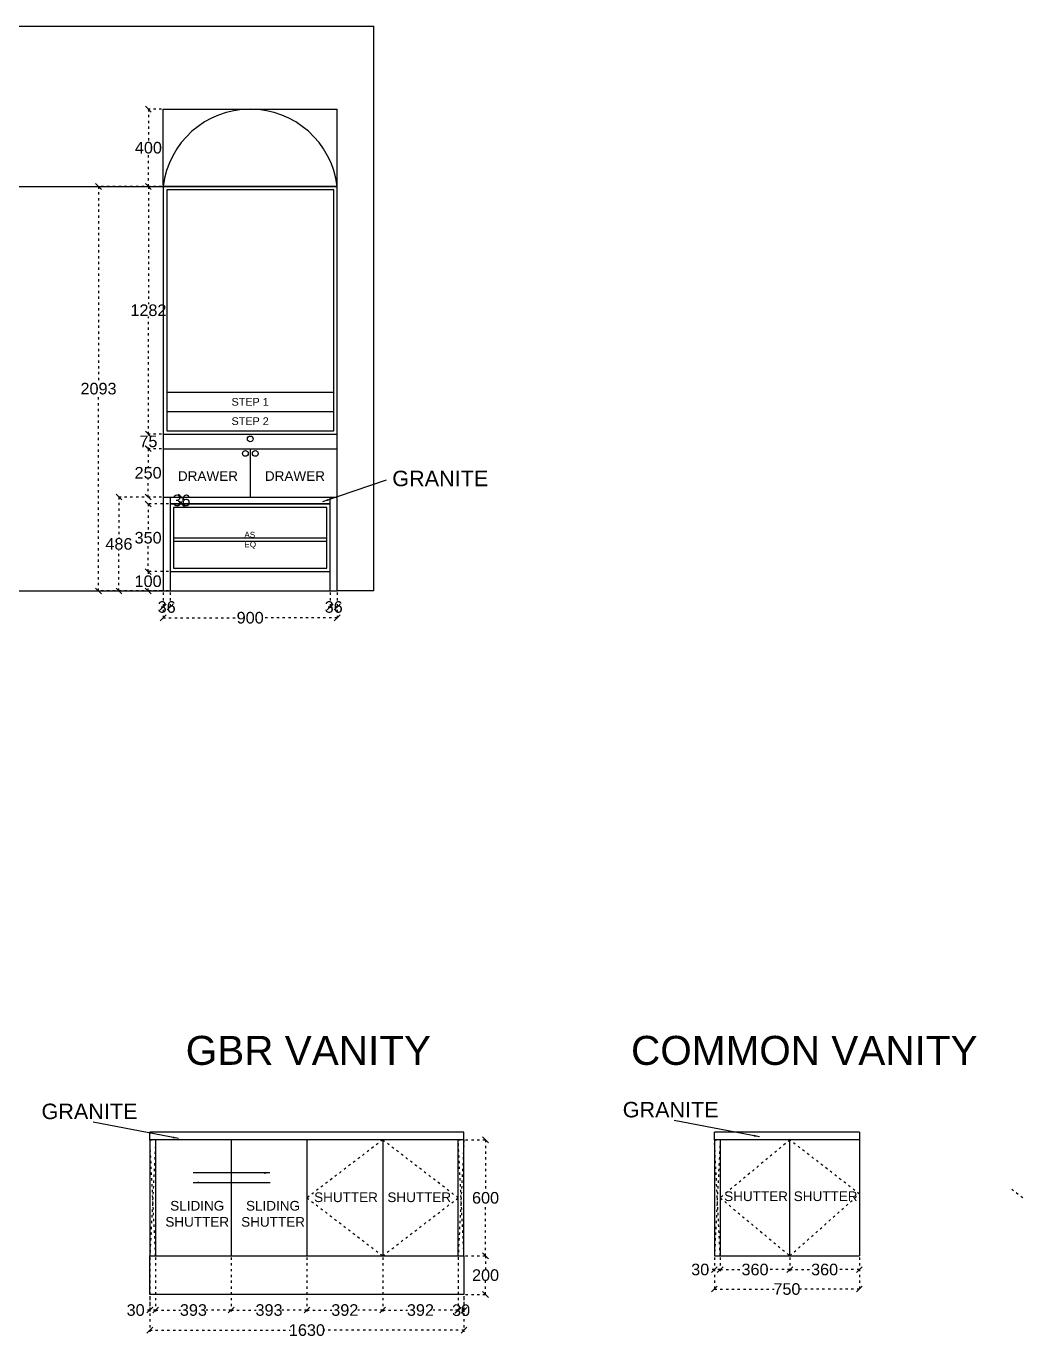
# Model space of a CAD drawing. Header units: millimetres. Extents: x 220712 to 1505573, y -354410 to 241923.
# Drawn here: x 243936 to 249091, y 82328 to 89114 of the extents above; entities that cross this region are included whole.
import ezdxf

# ---------------------------------------------------------------- set-up
doc = ezdxf.new("R2010")
doc.units = ezdxf.units.MM
doc.header["$MEASUREMENT"] = 0
doc.linetypes.add('ACAD_ISO03W100', pattern=[30, 12, -18])
doc.layers.add('Walls', color=253, linetype='Continuous')
doc.layers.add('Words', color=7, linetype='Continuous')
doc.styles.get("Standard").update_dxf_attribs({"font": 'arial.ttf'})
doc.dimstyles.get("Standard").update_dxf_attribs({"dimtxt": 60, "dimasz": 30, "dimexe": 7.75, "dimexo": 8.13, "dimgap": 0.63, "dimtad": 0, "dimtih": 1, "dimtoh": 1, "dimdec": 0, "dimzin": 0, "dimtxsty": 'Standard', "dimblk": 'OBLIQUE', "dimcen": 2.25, "dimclrd": 1, "dimclre": 1, "dimclrt": 1, "dimadec": 0, "dimazin": 0, "dimtfac": 1, "dimtdec": 0, "dimtofl": 0, "dimtmove": 0, "dimatfit": 3, "dimfxl": 1, "dimtolj": 1, "dimtzin": 0, "dimlwd": 30, "dimarcsym": 0})

# ---------------------------------------------------------------- blocks, each defined once
blk = doc.blocks.new('_Oblique')
at = {"color": 0, "linetype": 'ByBlock', "lineweight": -2}
blk.add_line((-0.5, -0.5), (0.5, 0.5), dxfattribs=at)
blk = doc.blocks.new('*D1784')
at = {"layer": 'Defpoints', "color": 0, "linetype": 'ACAD_ISO03W100', "transparency": 16777216}
for p in [(244415.5, 86677.9), (244644.5, 86677.9), (244644.5, 86191.9)]:
    blk.add_point(p, dxfattribs=at)
at = {"layer": 'Walls', "color": 1, "linetype": 'ACAD_ISO03W100', "lineweight": -2, "transparency": 16777216}
for p, q in [((244636.4, 86677.9), (244407.8, 86677.9)), ((244636.4, 86191.9), (244407.8, 86191.9))]:
    blk.add_line(p, q, dxfattribs=at)
at = {"layer": 'Walls', "color": 1, "linetype": 'ACAD_ISO03W100', "lineweight": 30, "transparency": 16777216}
for p, q in [((244415.5, 86677.9), (244415.5, 86466.1)), ((244415.5, 86191.9), (244415.5, 86403.6))]:
    blk.add_line(p, q, dxfattribs=at)
at = {"layer": 'Walls', "color": 1, "linetype": 'ACAD_ISO03W100', "lineweight": 30, "transparency": 16777216, "xscale": 30, "yscale": 30, "zscale": 30}
for p, rotation in [((244415.5, 86677.9), 90), ((244415.5, 86191.9), 270)]:
    blk.add_blockref('_Oblique', p, dxfattribs=dict(at, rotation=rotation))
at = {"layer": 'Walls', "color": 1, "linetype": 'ACAD_ISO03W100', "transparency": 16777216, "insert": (244415.5, 86434.9), "char_height": 60, "attachment_point": 5}
blk.add_mtext('\\A1;486', dxfattribs=at)
blk = doc.blocks.new('*D1788')
at = {"layer": 'Defpoints', "color": 0, "linetype": 'ACAD_ISO03W100', "transparency": 16777216}
for p in [(244566.5, 86291.9), (244680.5, 86291.9), (244680.5, 86191.9)]:
    blk.add_point(p, dxfattribs=at)
at = {"layer": 'Walls', "color": 1, "linetype": 'ACAD_ISO03W100', "lineweight": -2, "transparency": 16777216}
for p, q in [((244672.4, 86291.9), (244558.8, 86291.9)), ((244672.4, 86191.9), (244558.8, 86191.9))]:
    blk.add_line(p, q, dxfattribs=at)
at = {"layer": 'Walls', "color": 1, "linetype": 'ACAD_ISO03W100', "lineweight": 30, "transparency": 16777216}
for p, q in [((244566.5, 86291.9), (244566.5, 86273.1)), ((244566.5, 86191.9), (244566.5, 86210.6))]:
    blk.add_line(p, q, dxfattribs=at)
at = {"layer": 'Walls', "color": 1, "linetype": 'ACAD_ISO03W100', "lineweight": 30, "transparency": 16777216, "xscale": 30, "yscale": 30, "zscale": 30}
for p, rotation in [((244566.5, 86291.9), 90), ((244566.5, 86191.9), 270)]:
    blk.add_blockref('_Oblique', p, dxfattribs=dict(at, rotation=rotation))
at = {"layer": 'Walls', "color": 1, "linetype": 'ACAD_ISO03W100', "transparency": 16777216, "insert": (244566.5, 86241.9), "char_height": 60, "attachment_point": 5}
blk.add_mtext('\\A1;100', dxfattribs=at)
blk = doc.blocks.new('*D1789')
at = {"layer": 'Defpoints', "color": 0, "linetype": 'ACAD_ISO03W100', "transparency": 16777216}
for p in [(244566.5, 86641.9), (244680.5, 86641.9), (244680.5, 86291.9)]:
    blk.add_point(p, dxfattribs=at)
at = {"layer": 'Walls', "color": 1, "linetype": 'ACAD_ISO03W100', "lineweight": -2, "transparency": 16777216}
for p, q in [((244672.4, 86641.9), (244558.8, 86641.9)), ((244672.4, 86291.9), (244558.8, 86291.9))]:
    blk.add_line(p, q, dxfattribs=at)
at = {"layer": 'Walls', "color": 1, "linetype": 'ACAD_ISO03W100', "lineweight": 30, "transparency": 16777216}
for p, q in [((244566.5, 86641.9), (244566.5, 86498.2)), ((244566.5, 86291.9), (244566.5, 86435.6))]:
    blk.add_line(p, q, dxfattribs=at)
at = {"layer": 'Walls', "color": 1, "linetype": 'ACAD_ISO03W100', "lineweight": 30, "transparency": 16777216, "xscale": 30, "yscale": 30, "zscale": 30}
for p, rotation in [((244566.5, 86641.9), 90), ((244566.5, 86291.9), 270)]:
    blk.add_blockref('_Oblique', p, dxfattribs=dict(at, rotation=rotation))
at = {"layer": 'Walls', "color": 1, "linetype": 'ACAD_ISO03W100', "transparency": 16777216, "insert": (244566.5, 86466.9), "char_height": 60, "attachment_point": 5}
blk.add_mtext('\\A1;350', dxfattribs=at)
blk = doc.blocks.new('*D1790')
at = {"layer": 'Defpoints', "color": 0, "linetype": 'ACAD_ISO03W100', "transparency": 16777216}
for p in [(244680.5, 86677.9), (244739.5, 86677.9), (244680.5, 86641.9)]:
    blk.add_point(p, dxfattribs=at)
at = {"layer": 'Walls', "color": 1, "linetype": 'ACAD_ISO03W100', "lineweight": -2, "transparency": 16777216}
for p, q in [((244688.6, 86677.9), (244747.3, 86677.9)), ((244688.6, 86641.9), (244747.3, 86641.9))]:
    blk.add_line(p, q, dxfattribs=at)
at = {"layer": 'Walls', "color": 1, "linetype": 'ACAD_ISO03W100', "lineweight": 30, "transparency": 16777216}
blk.add_line((244739.5, 86641.9), (244739.5, 86677.9), dxfattribs=at)
at = {"layer": 'Walls', "color": 1, "linetype": 'ACAD_ISO03W100', "lineweight": 30, "transparency": 16777216, "xscale": 30, "yscale": 30, "zscale": 30}
for p, rotation in [((244739.5, 86677.9), 90), ((244739.5, 86641.9), 270)]:
    blk.add_blockref('_Oblique', p, dxfattribs=dict(at, rotation=rotation))
at = {"layer": 'Walls', "color": 1, "linetype": 'ACAD_ISO03W100', "transparency": 16777216, "insert": (244739.5, 86659.9), "char_height": 60, "attachment_point": 5}
blk.add_mtext('\\A1;36', dxfattribs=at)
blk = doc.blocks.new('*D1791')
at = {"layer": 'Defpoints', "color": 0, "linetype": 'ACAD_ISO03W100', "transparency": 16777216}
for p in [(245508.5, 86191.9), (245544.5, 86191.9), (245544.5, 86108.5)]:
    blk.add_point(p, dxfattribs=at)
at = {"layer": 'Walls', "color": 1, "linetype": 'ACAD_ISO03W100', "lineweight": -2, "transparency": 16777216}
for p, q in [((245508.5, 86183.7), (245508.5, 86100.8)), ((245544.5, 86183.7), (245544.5, 86100.8))]:
    blk.add_line(p, q, dxfattribs=at)
at = {"layer": 'Walls', "color": 1, "linetype": 'ACAD_ISO03W100', "lineweight": 30, "transparency": 16777216}
blk.add_line((245508.5, 86108.5), (245544.5, 86108.5), dxfattribs=at)
at = {"layer": 'Walls', "color": 1, "linetype": 'ACAD_ISO03W100', "lineweight": 30, "transparency": 16777216, "xscale": 30, "yscale": 30, "zscale": 30, "rotation": 180}
blk.add_blockref('_Oblique', (245508.5, 86108.5), dxfattribs=at)
at = {"layer": 'Walls', "color": 1, "linetype": 'ACAD_ISO03W100', "lineweight": 30, "transparency": 16777216, "xscale": 30, "yscale": 30, "zscale": 30}
blk.add_blockref('_Oblique', (245544.5, 86108.5), dxfattribs=at)
at = {"layer": 'Walls', "color": 1, "linetype": 'ACAD_ISO03W100', "transparency": 16777216, "insert": (245526.5, 86108.5), "char_height": 60, "attachment_point": 5}
blk.add_mtext('\\A1;36', dxfattribs=at)
blk = doc.blocks.new('*D1781')
at = {"layer": 'Defpoints', "color": 0, "linetype": 'ACAD_ISO03W100', "transparency": 16777216}
for p in [(244644.5, 86191.9), (244680.5, 86191.9), (244644.5, 86108.5)]:
    blk.add_point(p, dxfattribs=at)
at = {"layer": 'Walls', "color": 1, "linetype": 'ACAD_ISO03W100', "lineweight": -2, "transparency": 16777216}
for p, q in [((244644.5, 86183.7), (244644.5, 86100.8)), ((244680.5, 86183.7), (244680.5, 86100.8))]:
    blk.add_line(p, q, dxfattribs=at)
at = {"layer": 'Walls', "color": 1, "linetype": 'ACAD_ISO03W100', "lineweight": 30, "transparency": 16777216}
blk.add_line((244680.5, 86108.5), (244644.5, 86108.5), dxfattribs=at)
at = {"layer": 'Walls', "color": 1, "linetype": 'ACAD_ISO03W100', "lineweight": 30, "transparency": 16777216, "xscale": 30, "yscale": 30, "zscale": 30, "rotation": 180}
blk.add_blockref('_Oblique', (244644.5, 86108.5), dxfattribs=at)
at = {"layer": 'Walls', "color": 1, "linetype": 'ACAD_ISO03W100', "lineweight": 30, "transparency": 16777216, "xscale": 30, "yscale": 30, "zscale": 30}
blk.add_blockref('_Oblique', (244680.5, 86108.5), dxfattribs=at)
at = {"layer": 'Walls', "color": 1, "linetype": 'ACAD_ISO03W100', "transparency": 16777216, "insert": (244662.5, 86108.5), "char_height": 60, "attachment_point": 5}
blk.add_mtext('\\A1;36', dxfattribs=at)
blk = doc.blocks.new('*D1785')
at = {"layer": 'Defpoints', "color": 0, "linetype": 'ACAD_ISO03W100', "transparency": 16777216}
for p in [(244566.5, 86927.9), (244644.5, 86927.9), (244644.5, 86677.9)]:
    blk.add_point(p, dxfattribs=at)
at = {"layer": 'Walls', "color": 1, "linetype": 'ACAD_ISO03W100', "lineweight": -2, "transparency": 16777216}
for p, q in [((244636.4, 86927.9), (244558.8, 86927.9)), ((244636.4, 86677.9), (244558.8, 86677.9))]:
    blk.add_line(p, q, dxfattribs=at)
at = {"layer": 'Walls', "color": 1, "linetype": 'ACAD_ISO03W100', "lineweight": 30, "transparency": 16777216}
for p, q in [((244566.5, 86927.9), (244566.5, 86834.1)), ((244566.5, 86677.9), (244566.5, 86771.6))]:
    blk.add_line(p, q, dxfattribs=at)
at = {"layer": 'Walls', "color": 1, "linetype": 'ACAD_ISO03W100', "lineweight": 30, "transparency": 16777216, "xscale": 30, "yscale": 30, "zscale": 30}
for p, rotation in [((244566.5, 86927.9), 90), ((244566.5, 86677.9), 270)]:
    blk.add_blockref('_Oblique', p, dxfattribs=dict(at, rotation=rotation))
at = {"layer": 'Walls', "color": 1, "linetype": 'ACAD_ISO03W100', "transparency": 16777216, "insert": (244566.5, 86802.9), "char_height": 60, "attachment_point": 5}
blk.add_mtext('\\A1;250', dxfattribs=at)
blk = doc.blocks.new('*D1786')
at = {"layer": 'Defpoints', "color": 0, "linetype": 'ACAD_ISO03W100', "transparency": 16777216}
for p in [(244568, 87002.9), (244644.5, 87002.9), (244644.5, 86927.9)]:
    blk.add_point(p, dxfattribs=at)
at = {"layer": 'Walls', "color": 1, "linetype": 'ACAD_ISO03W100', "lineweight": -2, "transparency": 16777216}
for p, q in [((244636.4, 87002.9), (244560.3, 87002.9)), ((244636.4, 86927.9), (244560.3, 86927.9))]:
    blk.add_line(p, q, dxfattribs=at)
at = {"layer": 'Walls', "color": 1, "linetype": 'ACAD_ISO03W100', "lineweight": 30, "transparency": 16777216}
for p, q in [((244568, 87002.9), (244568, 86996.5)), ((244568, 86927.9), (244568, 86934.2))]:
    blk.add_line(p, q, dxfattribs=at)
at = {"layer": 'Walls', "color": 1, "linetype": 'ACAD_ISO03W100', "lineweight": 30, "transparency": 16777216, "xscale": 30, "yscale": 30, "zscale": 30}
for p, rotation in [((244568, 87002.9), 90), ((244568, 86927.9), 270)]:
    blk.add_blockref('_Oblique', p, dxfattribs=dict(at, rotation=rotation))
at = {"layer": 'Walls', "color": 1, "linetype": 'ACAD_ISO03W100', "transparency": 16777216, "insert": (244568, 86965.4), "char_height": 60, "attachment_point": 5}
blk.add_mtext('\\A1;75', dxfattribs=at)
blk = doc.blocks.new('*D1787')
at = {"layer": 'Defpoints', "color": 0, "linetype": 'ACAD_ISO03W100', "transparency": 16777216}
for p in [(244568, 88284.9), (244644.5, 88284.9), (244644.5, 87002.9)]:
    blk.add_point(p, dxfattribs=at)
at = {"layer": 'Walls', "color": 1, "linetype": 'ACAD_ISO03W100', "lineweight": -2, "transparency": 16777216}
for p, q in [((244636.4, 88284.9), (244560.3, 88284.9)), ((244636.4, 87002.9), (244560.3, 87002.9))]:
    blk.add_line(p, q, dxfattribs=at)
at = {"layer": 'Walls', "color": 1, "linetype": 'ACAD_ISO03W100', "lineweight": 30, "transparency": 16777216}
for p, q in [((244568, 88284.9), (244568, 87675.1)), ((244568, 87002.9), (244568, 87612.6))]:
    blk.add_line(p, q, dxfattribs=at)
at = {"layer": 'Walls', "color": 1, "linetype": 'ACAD_ISO03W100', "lineweight": 30, "transparency": 16777216, "xscale": 30, "yscale": 30, "zscale": 30}
for p, rotation in [((244568, 88284.9), 90), ((244568, 87002.9), 270)]:
    blk.add_blockref('_Oblique', p, dxfattribs=dict(at, rotation=rotation))
at = {"layer": 'Walls', "color": 1, "linetype": 'ACAD_ISO03W100', "transparency": 16777216, "insert": (244568, 87643.9), "char_height": 60, "attachment_point": 5}
blk.add_mtext('\\A1;1282', dxfattribs=at)
blk = doc.blocks.new('*D1780')
at = {"layer": 'Defpoints', "color": 0, "linetype": 'ACAD_ISO03W100', "transparency": 16777216}
for p in [(244568, 88684.9), (244644.5, 88684.9), (244644.5, 88284.9)]:
    blk.add_point(p, dxfattribs=at)
at = {"layer": 'Walls', "color": 1, "linetype": 'ACAD_ISO03W100', "lineweight": -2, "transparency": 16777216}
for p, q in [((244636.4, 88684.9), (244560.3, 88684.9)), ((244636.4, 88284.9), (244560.3, 88284.9))]:
    blk.add_line(p, q, dxfattribs=at)
at = {"layer": 'Walls', "color": 1, "linetype": 'ACAD_ISO03W100', "lineweight": 30, "transparency": 16777216}
for p, q in [((244568, 88684.9), (244568, 88516.1)), ((244568, 88284.9), (244568, 88453.6))]:
    blk.add_line(p, q, dxfattribs=at)
at = {"layer": 'Walls', "color": 1, "linetype": 'ACAD_ISO03W100', "lineweight": 30, "transparency": 16777216, "xscale": 30, "yscale": 30, "zscale": 30}
for p, rotation in [((244568, 88684.9), 90), ((244568, 88284.9), 270)]:
    blk.add_blockref('_Oblique', p, dxfattribs=dict(at, rotation=rotation))
at = {"layer": 'Walls', "color": 1, "linetype": 'ACAD_ISO03W100', "transparency": 16777216, "insert": (244568, 88484.9), "char_height": 60, "attachment_point": 5}
blk.add_mtext('\\A1;400', dxfattribs=at)
blk = doc.blocks.new('*D1782')
at = {"layer": 'Defpoints', "color": 0, "linetype": 'ACAD_ISO03W100', "transparency": 16777216}
for p in [(244644.5, 88284.9), (244310, 86191.9), (244644.5, 86191.9)]:
    blk.add_point(p, dxfattribs=at)
at = {"layer": 'Walls', "color": 1, "linetype": 'ACAD_ISO03W100', "lineweight": -2, "transparency": 16777216}
for p, q in [((244636.4, 88284.9), (244302.3, 88284.9)), ((244636.4, 86191.9), (244302.3, 86191.9))]:
    blk.add_line(p, q, dxfattribs=at)
at = {"layer": 'Walls', "color": 1, "linetype": 'ACAD_ISO03W100', "lineweight": 30, "transparency": 16777216}
for p, q in [((244310, 88284.9), (244310, 87269.7)), ((244310, 86191.9), (244310, 87207.1))]:
    blk.add_line(p, q, dxfattribs=at)
at = {"layer": 'Walls', "color": 1, "linetype": 'ACAD_ISO03W100', "lineweight": 30, "transparency": 16777216, "xscale": 30, "yscale": 30, "zscale": 30}
for p, rotation in [((244310, 88284.9), 90), ((244310, 86191.9), 270)]:
    blk.add_blockref('_Oblique', p, dxfattribs=dict(at, rotation=rotation))
at = {"layer": 'Walls', "color": 1, "linetype": 'ACAD_ISO03W100', "transparency": 16777216, "insert": (244310, 87238.4), "char_height": 60, "attachment_point": 5}
blk.add_mtext('\\A1;2093', dxfattribs=at)
blk = doc.blocks.new('*D1783')
at = {"layer": 'Defpoints', "color": 0, "linetype": 'ACAD_ISO03W100', "transparency": 16777216}
for p in [(244644.5, 86191.9), (245544.5, 86191.9), (245544.5, 86053)]:
    blk.add_point(p, dxfattribs=at)
at = {"layer": 'Walls', "color": 1, "linetype": 'ACAD_ISO03W100', "lineweight": -2, "transparency": 16777216}
for p, q in [((244644.5, 86183.7), (244644.5, 86045.2)), ((245544.5, 86183.7), (245544.5, 86045.2))]:
    blk.add_line(p, q, dxfattribs=at)
at = {"layer": 'Walls', "color": 1, "linetype": 'ACAD_ISO03W100', "lineweight": 30, "transparency": 16777216}
for p, q in [((244644.5, 86053), (245027.7, 86053)), ((245544.5, 86053), (245161.3, 86053))]:
    blk.add_line(p, q, dxfattribs=at)
at = {"layer": 'Walls', "color": 1, "linetype": 'ACAD_ISO03W100', "lineweight": 30, "transparency": 16777216, "xscale": 30, "yscale": 30, "zscale": 30, "rotation": 180}
blk.add_blockref('_Oblique', (244644.5, 86053), dxfattribs=at)
at = {"layer": 'Walls', "color": 1, "linetype": 'ACAD_ISO03W100', "lineweight": 30, "transparency": 16777216, "xscale": 30, "yscale": 30, "zscale": 30}
blk.add_blockref('_Oblique', (245544.5, 86053), dxfattribs=at)
at = {"layer": 'Walls', "color": 1, "linetype": 'ACAD_ISO03W100', "transparency": 16777216, "insert": (245094.5, 86053), "char_height": 60, "attachment_point": 5}
blk.add_mtext('\\A1;900', dxfattribs=at)
blk = doc.blocks.new('*D1802')
at = {"layer": 'Defpoints', "color": 0, "linetype": 'ACAD_ISO03W100', "transparency": 16777216}
for p in [(246200.5, 82751.5), (246312, 82751.5), (246200.5, 82551.5)]:
    blk.add_point(p, dxfattribs=at)
at = {"layer": 'Walls', "color": 1, "linetype": 'ACAD_ISO03W100', "lineweight": -2, "transparency": 16777216}
for p, q in [((246208.6, 82751.5), (246319.7, 82751.5)), ((246208.6, 82551.5), (246319.7, 82551.5))]:
    blk.add_line(p, q, dxfattribs=at)
at = {"layer": 'Walls', "color": 1, "linetype": 'ACAD_ISO03W100', "lineweight": 30, "transparency": 16777216}
for p, q in [((246312, 82751.5), (246312, 82682.8)), ((246312, 82551.5), (246312, 82620.2))]:
    blk.add_line(p, q, dxfattribs=at)
at = {"layer": 'Walls', "color": 1, "linetype": 'ACAD_ISO03W100', "lineweight": 30, "transparency": 16777216, "xscale": 30, "yscale": 30, "zscale": 30}
for p, rotation in [((246312, 82751.5), 90), ((246312, 82551.5), 270)]:
    blk.add_blockref('_Oblique', p, dxfattribs=dict(at, rotation=rotation))
at = {"layer": 'Walls', "color": 1, "linetype": 'ACAD_ISO03W100', "transparency": 16777216, "insert": (246312, 82651.5), "char_height": 60, "attachment_point": 5}
blk.add_mtext('\\A1;200', dxfattribs=at)
blk = doc.blocks.new('*D1803')
at = {"layer": 'Defpoints', "color": 0, "linetype": 'ACAD_ISO03W100', "transparency": 16777216}
for p in [(246200.5, 83351.5), (246312, 83351.5), (246200.5, 82751.5)]:
    blk.add_point(p, dxfattribs=at)
at = {"layer": 'Walls', "color": 1, "linetype": 'ACAD_ISO03W100', "lineweight": -2, "transparency": 16777216}
for p, q in [((246208.6, 83351.5), (246319.7, 83351.5)), ((246208.6, 82751.5), (246319.7, 82751.5))]:
    blk.add_line(p, q, dxfattribs=at)
at = {"layer": 'Walls', "color": 1, "linetype": 'ACAD_ISO03W100', "lineweight": 30, "transparency": 16777216}
for p, q in [((246312, 83351.5), (246312, 83082.8)), ((246312, 82751.5), (246312, 83020.2))]:
    blk.add_line(p, q, dxfattribs=at)
at = {"layer": 'Walls', "color": 1, "linetype": 'ACAD_ISO03W100', "lineweight": 30, "transparency": 16777216, "xscale": 30, "yscale": 30, "zscale": 30}
for p, rotation in [((246312, 83351.5), 90), ((246312, 82751.5), 270)]:
    blk.add_blockref('_Oblique', p, dxfattribs=dict(at, rotation=rotation))
at = {"layer": 'Walls', "color": 1, "linetype": 'ACAD_ISO03W100', "transparency": 16777216, "insert": (246312, 83051.5), "char_height": 60, "attachment_point": 5}
blk.add_mtext('\\A1;600', dxfattribs=at)
blk = doc.blocks.new('*D1804')
at = {"layer": 'Defpoints', "color": 0, "linetype": 'ACAD_ISO03W100', "transparency": 16777216}
for p in [(246170.6, 82753), (246200.5, 82751.5), (246170.6, 82470)]:
    blk.add_point(p, dxfattribs=at)
at = {"layer": 'Walls', "color": 1, "linetype": 'ACAD_ISO03W100', "lineweight": -2, "transparency": 16777216}
for p, q in [((246170.6, 82744.9), (246170.6, 82462.2)), ((246200.5, 82743.4), (246200.5, 82462.2))]:
    blk.add_line(p, q, dxfattribs=at)
at = {"layer": 'Walls', "color": 1, "linetype": 'ACAD_ISO03W100', "lineweight": 30, "transparency": 16777216}
blk.add_line((246200.5, 82470), (246170.6, 82470), dxfattribs=at)
at = {"layer": 'Walls', "color": 1, "linetype": 'ACAD_ISO03W100', "lineweight": 30, "transparency": 16777216, "xscale": 30, "yscale": 30, "zscale": 30, "rotation": 180}
blk.add_blockref('_Oblique', (246170.6, 82470), dxfattribs=at)
at = {"layer": 'Walls', "color": 1, "linetype": 'ACAD_ISO03W100', "lineweight": 30, "transparency": 16777216, "xscale": 30, "yscale": 30, "zscale": 30}
blk.add_blockref('_Oblique', (246200.5, 82470), dxfattribs=at)
at = {"layer": 'Walls', "color": 1, "linetype": 'ACAD_ISO03W100', "transparency": 16777216, "insert": (246185.5, 82470), "char_height": 60, "attachment_point": 5}
blk.add_mtext('\\A1;30', dxfattribs=at)
blk = doc.blocks.new('*D1805')
at = {"layer": 'Defpoints', "color": 0, "linetype": 'ACAD_ISO03W100', "transparency": 16777216}
for p in [(245780, 82751.5), (246170.5, 82751.5), (245780, 82470.8)]:
    blk.add_point(p, dxfattribs=at)
at = {"layer": 'Walls', "color": 1, "linetype": 'ACAD_ISO03W100', "lineweight": -2, "transparency": 16777216}
for p, q in [((245780, 82743.4), (245780, 82463)), ((246170.5, 82743.4), (246170.5, 82463))]:
    blk.add_line(p, q, dxfattribs=at)
at = {"layer": 'Walls', "color": 1, "linetype": 'ACAD_ISO03W100', "lineweight": 30, "transparency": 16777216}
for p, q in [((245780, 82470.8), (245908.7, 82470.8)), ((246170.5, 82470.8), (246041.8, 82470.8))]:
    blk.add_line(p, q, dxfattribs=at)
at = {"layer": 'Walls', "color": 1, "linetype": 'ACAD_ISO03W100', "lineweight": 30, "transparency": 16777216, "xscale": 30, "yscale": 30, "zscale": 30, "rotation": 180}
blk.add_blockref('_Oblique', (245780, 82470.8), dxfattribs=at)
at = {"layer": 'Walls', "color": 1, "linetype": 'ACAD_ISO03W100', "lineweight": 30, "transparency": 16777216, "xscale": 30, "yscale": 30, "zscale": 30}
blk.add_blockref('_Oblique', (246170.5, 82470.8), dxfattribs=at)
at = {"layer": 'Walls', "color": 1, "linetype": 'ACAD_ISO03W100', "transparency": 16777216, "insert": (245975.2, 82470.8), "char_height": 60, "attachment_point": 5}
blk.add_mtext('\\A1;392', dxfattribs=at)
blk = doc.blocks.new('*D1806')
at = {"layer": 'Defpoints', "color": 0, "linetype": 'ACAD_ISO03W100', "transparency": 16777216}
for p in [(245388, 82751.5), (245780, 82751.5), (245780, 82470.8)]:
    blk.add_point(p, dxfattribs=at)
at = {"layer": 'Walls', "color": 1, "linetype": 'ACAD_ISO03W100', "lineweight": -2, "transparency": 16777216}
for p, q in [((245388, 82743.4), (245388, 82463)), ((245780, 82743.4), (245780, 82463))]:
    blk.add_line(p, q, dxfattribs=at)
at = {"layer": 'Walls', "color": 1, "linetype": 'ACAD_ISO03W100', "lineweight": 30, "transparency": 16777216}
for p, q in [((245388, 82470.8), (245517.4, 82470.8)), ((245780, 82470.8), (245650.6, 82470.8))]:
    blk.add_line(p, q, dxfattribs=at)
at = {"layer": 'Walls', "color": 1, "linetype": 'ACAD_ISO03W100', "lineweight": 30, "transparency": 16777216, "xscale": 30, "yscale": 30, "zscale": 30, "rotation": 180}
blk.add_blockref('_Oblique', (245388, 82470.8), dxfattribs=at)
at = {"layer": 'Walls', "color": 1, "linetype": 'ACAD_ISO03W100', "lineweight": 30, "transparency": 16777216, "xscale": 30, "yscale": 30, "zscale": 30}
blk.add_blockref('_Oblique', (245780, 82470.8), dxfattribs=at)
at = {"layer": 'Walls', "color": 1, "linetype": 'ACAD_ISO03W100', "transparency": 16777216, "insert": (245584, 82470.8), "char_height": 60, "attachment_point": 5}
blk.add_mtext('\\A1;392', dxfattribs=at)
blk = doc.blocks.new('*D1807')
at = {"layer": 'Defpoints', "color": 0, "linetype": 'ACAD_ISO03W100', "transparency": 16777216}
for p in [(244996, 82751.5), (245388, 82751.5), (244996, 82470.8)]:
    blk.add_point(p, dxfattribs=at)
at = {"layer": 'Walls', "color": 1, "linetype": 'ACAD_ISO03W100', "lineweight": -2, "transparency": 16777216}
for p, q in [((244996, 82743.4), (244996, 82463)), ((245388, 82743.4), (245388, 82463))]:
    blk.add_line(p, q, dxfattribs=at)
at = {"layer": 'Walls', "color": 1, "linetype": 'ACAD_ISO03W100', "lineweight": 30, "transparency": 16777216}
for p, q in [((244996, 82470.8), (245125.1, 82470.8)), ((245388, 82470.8), (245258.9, 82470.8))]:
    blk.add_line(p, q, dxfattribs=at)
at = {"layer": 'Walls', "color": 1, "linetype": 'ACAD_ISO03W100', "lineweight": 30, "transparency": 16777216, "xscale": 30, "yscale": 30, "zscale": 30, "rotation": 180}
blk.add_blockref('_Oblique', (244996, 82470.8), dxfattribs=at)
at = {"layer": 'Walls', "color": 1, "linetype": 'ACAD_ISO03W100', "lineweight": 30, "transparency": 16777216, "xscale": 30, "yscale": 30, "zscale": 30}
blk.add_blockref('_Oblique', (245388, 82470.8), dxfattribs=at)
at = {"layer": 'Walls', "color": 1, "linetype": 'ACAD_ISO03W100', "transparency": 16777216, "insert": (245192, 82470.8), "char_height": 60, "attachment_point": 5}
blk.add_mtext('\\A1;393', dxfattribs=at)
blk = doc.blocks.new('*D1808')
at = {"layer": 'Defpoints', "color": 0, "linetype": 'ACAD_ISO03W100', "transparency": 16777216}
for p in [(244605.5, 82751.5), (244996, 82751.5), (244605.5, 82470.8)]:
    blk.add_point(p, dxfattribs=at)
at = {"layer": 'Walls', "color": 1, "linetype": 'ACAD_ISO03W100', "lineweight": -2, "transparency": 16777216}
for p, q in [((244605.5, 82743.4), (244605.5, 82463)), ((244996, 82743.4), (244996, 82463))]:
    blk.add_line(p, q, dxfattribs=at)
at = {"layer": 'Walls', "color": 1, "linetype": 'ACAD_ISO03W100', "lineweight": 30, "transparency": 16777216}
for p, q in [((244605.5, 82470.8), (244733.9, 82470.8)), ((244996, 82470.8), (244867.6, 82470.8))]:
    blk.add_line(p, q, dxfattribs=at)
at = {"layer": 'Walls', "color": 1, "linetype": 'ACAD_ISO03W100', "lineweight": 30, "transparency": 16777216, "xscale": 30, "yscale": 30, "zscale": 30, "rotation": 180}
blk.add_blockref('_Oblique', (244605.5, 82470.8), dxfattribs=at)
at = {"layer": 'Walls', "color": 1, "linetype": 'ACAD_ISO03W100', "lineweight": 30, "transparency": 16777216, "xscale": 30, "yscale": 30, "zscale": 30}
blk.add_blockref('_Oblique', (244996, 82470.8), dxfattribs=at)
at = {"layer": 'Walls', "color": 1, "linetype": 'ACAD_ISO03W100', "transparency": 16777216, "insert": (244800.8, 82470.8), "char_height": 60, "attachment_point": 5}
blk.add_mtext('\\A1;393', dxfattribs=at)
blk = doc.blocks.new('*D1809')
at = {"layer": 'Defpoints', "color": 0, "linetype": 'ACAD_ISO03W100', "transparency": 16777216}
for p in [(244575.5, 82751.5), (244605.5, 82751.5), (244575.5, 82470.8)]:
    blk.add_point(p, dxfattribs=at)
at = {"layer": 'Walls', "color": 1, "linetype": 'ACAD_ISO03W100', "lineweight": -2, "transparency": 16777216}
for p, q in [((244575.5, 82743.4), (244575.5, 82463)), ((244605.5, 82743.4), (244605.5, 82463))]:
    blk.add_line(p, q, dxfattribs=at)
at = {"layer": 'Walls', "color": 1, "linetype": 'ACAD_ISO03W100', "lineweight": 30, "transparency": 16777216}
for p, q in [((244575.5, 82470.8), (244545.5, 82470.8)), ((244605.5, 82470.8), (244575.5, 82470.8))]:
    blk.add_line(p, q, dxfattribs=at)
at = {"layer": 'Walls', "color": 1, "linetype": 'ACAD_ISO03W100', "lineweight": 30, "transparency": 16777216, "xscale": 30, "yscale": 30, "zscale": 30, "rotation": 180}
blk.add_blockref('_Oblique', (244575.5, 82470.8), dxfattribs=at)
at = {"layer": 'Walls', "color": 1, "linetype": 'ACAD_ISO03W100', "lineweight": 30, "transparency": 16777216, "xscale": 30, "yscale": 30, "zscale": 30}
blk.add_blockref('_Oblique', (244605.5, 82470.8), dxfattribs=at)
at = {"layer": 'Walls', "color": 1, "linetype": 'ACAD_ISO03W100', "transparency": 16777216, "insert": (244502, 82470.8), "char_height": 60, "attachment_point": 5}
blk.add_mtext('\\A1;30', dxfattribs=at)
blk = doc.blocks.new('*D1801')
at = {"layer": 'Defpoints', "color": 0, "linetype": 'ACAD_ISO03W100', "transparency": 16777216}
for p in [(244575.5, 82551.5), (246200.5, 82551.5), (244575.5, 82367)]:
    blk.add_point(p, dxfattribs=at)
at = {"layer": 'Walls', "color": 1, "linetype": 'ACAD_ISO03W100', "lineweight": -2, "transparency": 16777216}
for p, q in [((244575.5, 82543.4), (244575.5, 82359.2)), ((246200.5, 82543.4), (246200.5, 82359.2))]:
    blk.add_line(p, q, dxfattribs=at)
at = {"layer": 'Walls', "color": 1, "linetype": 'ACAD_ISO03W100', "lineweight": 30, "transparency": 16777216}
for p, q in [((244575.5, 82367), (245300.7, 82367)), ((246200.5, 82367), (245475.3, 82367))]:
    blk.add_line(p, q, dxfattribs=at)
at = {"layer": 'Walls', "color": 1, "linetype": 'ACAD_ISO03W100', "lineweight": 30, "transparency": 16777216, "xscale": 30, "yscale": 30, "zscale": 30, "rotation": 180}
blk.add_blockref('_Oblique', (244575.5, 82367), dxfattribs=at)
at = {"layer": 'Walls', "color": 1, "linetype": 'ACAD_ISO03W100', "lineweight": 30, "transparency": 16777216, "xscale": 30, "yscale": 30, "zscale": 30}
blk.add_blockref('_Oblique', (246200.5, 82367), dxfattribs=at)
at = {"layer": 'Walls', "color": 1, "linetype": 'ACAD_ISO03W100', "transparency": 16777216, "insert": (245388, 82367), "char_height": 60, "attachment_point": 5}
blk.add_mtext('\\A1;1630', dxfattribs=at)
blk = doc.blocks.new('*D1824')
at = {"layer": 'Defpoints', "color": 0, "linetype": 'ACAD_ISO03W100', "transparency": 16777216}
for p in [(247496, 82751.5), (247526, 82751.5), (247496, 82680.5)]:
    blk.add_point(p, dxfattribs=at)
at = {"layer": 'Walls', "color": 1, "linetype": 'ACAD_ISO03W100', "lineweight": -2, "transparency": 16777216}
for p, q in [((247496, 82743.4), (247496, 82672.8)), ((247526, 82743.4), (247526, 82672.8))]:
    blk.add_line(p, q, dxfattribs=at)
at = {"layer": 'Walls', "color": 1, "linetype": 'ACAD_ISO03W100', "lineweight": 30, "transparency": 16777216}
for p, q in [((247496, 82680.5), (247466, 82680.5)), ((247526, 82680.5), (247496, 82680.5))]:
    blk.add_line(p, q, dxfattribs=at)
at = {"layer": 'Walls', "color": 1, "linetype": 'ACAD_ISO03W100', "lineweight": 30, "transparency": 16777216, "xscale": 30, "yscale": 30, "zscale": 30, "rotation": 180}
blk.add_blockref('_Oblique', (247496, 82680.5), dxfattribs=at)
at = {"layer": 'Walls', "color": 1, "linetype": 'ACAD_ISO03W100', "lineweight": 30, "transparency": 16777216, "xscale": 30, "yscale": 30, "zscale": 30}
blk.add_blockref('_Oblique', (247526, 82680.5), dxfattribs=at)
at = {"layer": 'Walls', "color": 1, "linetype": 'ACAD_ISO03W100', "transparency": 16777216, "insert": (247422.5, 82680.5), "char_height": 60, "attachment_point": 5}
blk.add_mtext('\\A1;30', dxfattribs=at)
blk = doc.blocks.new('*D1825')
at = {"layer": 'Defpoints', "color": 0, "linetype": 'ACAD_ISO03W100', "transparency": 16777216}
for p in [(247526, 82751.5), (247886, 82751.5), (247886, 82680.5)]:
    blk.add_point(p, dxfattribs=at)
at = {"layer": 'Walls', "color": 1, "linetype": 'ACAD_ISO03W100', "lineweight": -2, "transparency": 16777216}
for p, q in [((247526, 82743.37), (247526, 82672.75)), ((247886, 82743.37), (247886, 82672.75))]:
    blk.add_line(p, q, dxfattribs=at)
at = {"layer": 'Walls', "color": 1, "linetype": 'ACAD_ISO03W100', "lineweight": 30, "transparency": 16777216}
for p, q in [((247526, 82680.5), (247639.210382, 82680.5)), ((247886, 82680.5), (247772.789618, 82680.5))]:
    blk.add_line(p, q, dxfattribs=at)
at = {"layer": 'Walls', "color": 1, "linetype": 'ACAD_ISO03W100', "lineweight": 30, "transparency": 16777216, "xscale": 30, "yscale": 30, "zscale": 30, "rotation": 180}
blk.add_blockref('_Oblique', (247526, 82680.5), dxfattribs=at)
at = {"layer": 'Walls', "color": 1, "linetype": 'ACAD_ISO03W100', "lineweight": 30, "transparency": 16777216, "xscale": 30, "yscale": 30, "zscale": 30}
blk.add_blockref('_Oblique', (247886, 82680.5), dxfattribs=at)
at = {"layer": 'Walls', "color": 1, "linetype": 'ACAD_ISO03W100', "transparency": 16777216, "insert": (247706, 82680.5), "char_height": 60, "attachment_point": 5}
blk.add_mtext('\\A1;360', dxfattribs=at)
blk = doc.blocks.new('*D1826')
at = {"layer": 'Defpoints', "color": 0, "linetype": 'ACAD_ISO03W100', "transparency": 16777216}
for p in [(247886, 82751.5), (248246, 82751.5), (247886, 82680.5)]:
    blk.add_point(p, dxfattribs=at)
at = {"layer": 'Walls', "color": 1, "linetype": 'ACAD_ISO03W100', "lineweight": -2, "transparency": 16777216}
for p, q in [((247886, 82743.37), (247886, 82672.75)), ((248246, 82743.37), (248246, 82672.75))]:
    blk.add_line(p, q, dxfattribs=at)
at = {"layer": 'Walls', "color": 1, "linetype": 'ACAD_ISO03W100', "lineweight": 30, "transparency": 16777216}
for p, q in [((247886, 82680.5), (247999.210382, 82680.5)), ((248246, 82680.5), (248132.789618, 82680.5))]:
    blk.add_line(p, q, dxfattribs=at)
at = {"layer": 'Walls', "color": 1, "linetype": 'ACAD_ISO03W100', "lineweight": 30, "transparency": 16777216, "xscale": 30, "yscale": 30, "zscale": 30, "rotation": 180}
blk.add_blockref('_Oblique', (247886, 82680.5), dxfattribs=at)
at = {"layer": 'Walls', "color": 1, "linetype": 'ACAD_ISO03W100', "lineweight": 30, "transparency": 16777216, "xscale": 30, "yscale": 30, "zscale": 30}
blk.add_blockref('_Oblique', (248246, 82680.5), dxfattribs=at)
at = {"layer": 'Walls', "color": 1, "linetype": 'ACAD_ISO03W100', "transparency": 16777216, "insert": (248066, 82680.5), "char_height": 60, "attachment_point": 5}
blk.add_mtext('\\A1;360', dxfattribs=at)
blk = doc.blocks.new('*D1827')
at = {"layer": 'Defpoints', "color": 0, "linetype": 'ACAD_ISO03W100', "transparency": 16777216}
for p in [(247496, 82751.5), (248246, 82751.5), (248246, 82579.5)]:
    blk.add_point(p, dxfattribs=at)
at = {"layer": 'Walls', "color": 1, "linetype": 'ACAD_ISO03W100', "lineweight": -2, "transparency": 16777216}
for p, q in [((247496, 82743.4), (247496, 82571.8)), ((248246, 82743.4), (248246, 82571.8))]:
    blk.add_line(p, q, dxfattribs=at)
at = {"layer": 'Walls', "color": 1, "linetype": 'ACAD_ISO03W100', "lineweight": 30, "transparency": 16777216}
for p, q in [((247496, 82579.5), (247804.4, 82579.5)), ((248246, 82579.5), (247937.6, 82579.5))]:
    blk.add_line(p, q, dxfattribs=at)
at = {"layer": 'Walls', "color": 1, "linetype": 'ACAD_ISO03W100', "lineweight": 30, "transparency": 16777216, "xscale": 30, "yscale": 30, "zscale": 30, "rotation": 180}
blk.add_blockref('_Oblique', (247496, 82579.5), dxfattribs=at)
at = {"layer": 'Walls', "color": 1, "linetype": 'ACAD_ISO03W100', "lineweight": 30, "transparency": 16777216, "xscale": 30, "yscale": 30, "zscale": 30}
blk.add_blockref('_Oblique', (248246, 82579.5), dxfattribs=at)
at = {"layer": 'Walls', "color": 1, "linetype": 'ACAD_ISO03W100', "transparency": 16777216, "insert": (247871, 82579.5), "char_height": 60, "attachment_point": 5}
blk.add_mtext('\\A1;750', dxfattribs=at)

msp = doc.modelspace()

# ---------------------------------------------------------------- linework, layer by layer
at = {"layer": 'Walls', "color": 18, "true_color": 0x000000}
for p, q in [((243019.5, 89113.9), (245734.5, 89113.9)), ((245734.5, 86191.9), (245734.5, 89113.9)), ((243019.5, 88284.9), (245544.5, 88284.9)), ((243019.5, 86191.9), (245544.5, 86191.9)), ((245734.5, 86191.9), (245544.5, 86191.9)), ((246200.5, 83391.5), (244575.5, 83391.5)), ((244575.5, 83351.5), (244575.5, 83391.5)), ((246200.5, 83351.5), (246200.5, 83391.5)), ((247496, 83351.5), (247496, 83391.5)), ((244575.5, 82551.5), (244575.5, 82751.5)), ((246200.5, 82751.5), (246200.5, 82551.5)), ((246200.5, 82551.5), (244575.5, 82551.5))]:
    msp.add_line(p, q, dxfattribs=at)
at = {"layer": 'Walls', "color": 159, "true_color": 0x22346e}
for p, q in [((244644.5, 88291.9), (244644.5, 88684.9)), ((244644.5, 88684.9), (245544.5, 88684.9)), ((245544.5, 88284.9), (245544.5, 88684.9)), ((244644.5, 88291.9), (244644.5, 86191.9)), ((245544.5, 86191.9), (245544.5, 88291.9)), ((245544.5, 88284.9), (244644.5, 88284.9)), ((245526.5, 88266.9), (244662.5, 88266.9)), ((244662.5, 88266.9), (244662.5, 87020.9)), ((245526.5, 87020.9), (245526.5, 88266.9)), ((244662.5, 87220.9), (245526.5, 87220.9)), ((244662.5, 87120.9), (245526.5, 87120.9)), ((244644.5, 87002.9), (245544.5, 87002.9)), ((244662.5, 87020.9), (245526.5, 87020.9)), ((244644.5, 86927.9), (245544.5, 86927.9)), ((245094.5, 86927.9), (245094.5, 86677.9)), ((244644.5, 86677.9), (245544.5, 86677.9)), ((244680.5, 86677.9), (244680.5, 86191.9)), ((245508.5, 86191.9), (245508.5, 86677.9)), ((244680.5, 86641.9), (245508.5, 86641.9)), ((244698.5, 86466.9), (245490.5, 86466.9)), ((244698.5, 86448.9), (245490.5, 86448.9)), ((244680.5, 86291.9), (245508.5, 86291.9)), ((244644.5, 86191.9), (245544.5, 86191.9)), ((246200.5, 83351.5), (244575.5, 83351.5)), ((244575.5, 83351.5), (244575.5, 82751.5)), ((244605.5, 83351.5), (244605.5, 82751.5)), ((244996, 83351.5), (244996, 82751.5)), ((245388, 83351.5), (245388, 82751.5)), ((245780, 83351.5), (245780, 82751.5)), ((246170.5, 82751.5), (246170.5, 83351.5)), ((246200.5, 82751.5), (246200.5, 83351.5)), ((248246, 83391.5), (247496, 83391.5)), ((247496, 83351.5), (247496, 82751.5)), ((248246, 83351.5), (247496, 83351.5)), ((247526, 83351.5), (247526, 82751.5)), ((247886, 82751.5), (247886, 83351.5)), ((248246, 83391.5), (248246, 82751.5)), ((244575.5, 82751.5), (246200.5, 82751.5)), ((247496, 82751.5), (248246, 82751.5))]:
    msp.add_line(p, q, dxfattribs=at)
for points in [[(245544.5, 88284.9), (244644.5, 88284.9), (244644.5, 87002.9), (245544.5, 87002.9)], [(244680.5, 86291.9), (245508.5, 86291.9), (245508.5, 86641.9), (244680.5, 86641.9)], [(244698.5, 86309.9), (245490.5, 86309.9), (245490.5, 86623.9), (244698.5, 86623.9)]]:
    msp.add_lwpolyline(points, close=True, dxfattribs=at)
at = {"layer": 'Walls', "color": 240, "linetype": 'ACAD_ISO03W100', "true_color": 0xed1f24}
for points in [[(244605.5, 82751.5), (244575.5, 83351.5), (244605.5, 83351.5), (244575.5, 82751.5)], [(246200.5, 82751.5), (246170.5, 83351.5), (246200.5, 83351.5), (246170.5, 82751.5)], [(247526, 82751.5), (247496, 83351.5), (247526, 83351.5), (247496, 82751.5)]]:
    msp.add_lwpolyline(points, dxfattribs=at)
at = {"layer": 'Walls', "color": 9, "linetype": 'ACAD_ISO03W100', "true_color": 0xc7c8ca}
for points in [[(245780, 83351.5), (245388, 83051.5), (245780, 82751.5), (246170.5, 83051.5), (245780, 83351.5)], [(247886, 82751.5), (248246, 83071.5), (247886, 83351.5), (247526, 83051.5), (247886, 82751.5)], [(249091, 83051.5), (249032.6, 83096.4)]]:
    msp.add_lwpolyline(points, dxfattribs=at)
at = {"layer": 'Walls', "color": 159, "true_color": 0x22346e}
for centre in [(245095, 86978.5), (245069.5, 86903.5), (245121, 86903.5)]:
    msp.add_circle(centre, 15, dxfattribs=at)
msp.add_arc((245094.5, 88231.7), 453.1, 6.73292, 173.26708, dxfattribs=at)

# ---------------------------------------------------------------- texts
at = {"color": 7}
for s, width, insert, char_height, attachment_point in [('\\pxqc;STEP 1', 246.425, (244971, 87190.4), 40, 1), ('\\pxqc;STEP 2', 246.425, (244971, 87090.4), 40, 1), ('\\pxqc;DRAWER', 462.73, (244644.5, 86811.5), 50, 1), ('\\pxqc;DRAWER', 462.73, (245094.5, 86811.5), 50, 1), ('\\pxqc;SHUTTER', 462.73, (245821.5, 83079.7), 50, 3), ('\\pxqc;SHUTTER', 462.73, (246200.5, 83079.7), 50, 3), ('\\pxqc;SHUTTER', 462.73, (247942.6, 83084.9), 50, 3), ('\\pxqc;SHUTTER', 462.73, (248302.6, 83084.9), 50, 3), ('\\pxqc;SLIDING \\PSHUTTER', 462.73, (245052, 83035.7), 50, 3), ('\\pxqc;SLIDING \\PSHUTTER', 462.73, (245444, 83035.7), 50, 3)]:
    msp.add_mtext_dynamic_manual_height_columns(s, width=width, gutter_width=1213, heights=[0], dxfattribs=dict(at, insert=insert, char_height=char_height, attachment_point=attachment_point))
at = {"layer": 'Walls', "color": 5, "char_height": 150, "attachment_point": 1}
for s, insert in [('\\pxqc;{\\C240;\\c2367469;GBR VANITY}', (244155, 83889.7)), ('\\pxqc;{\\C240;\\c2367469;COMMON VANITY}', (246720.5, 83889.7))]:
    msp.add_mtext_dynamic_manual_height_columns(s, width=2480.873, gutter_width=472.4, heights=[368.1], dxfattribs=dict(at, insert=insert))
at = {"layer": 'Words', "color": 0, "attachment_point": 1}
for s, width, heights, insert, char_height in [('GRANITE', 662.048, [440.1], (245829.5, 86814), 80), ('AS\\PEQ', 1178.022, [0], (245064.5, 86497.9), 30), ('GRANITE', 662.048, [440.1], (244015, 83539), 80), ('GRANITE', 662.048, [440.1], (247021.5, 83548), 80)]:
    msp.add_mtext_dynamic_manual_height_columns(s, width=width, gutter_width=866.4, heights=heights, dxfattribs=dict(at, insert=insert, char_height=char_height))

# ---------------------------------------------------------------- dimensions: what is measured, and where the dimension line sits
at = {"layer": 'Walls', "color": 240, "linetype": 'ACAD_ISO03W100', "true_color": 0xed1f24}
for base, p1, p2, angle, picture, middle in [((244568, 88684.9), (244644.5, 88284.9), (244644.5, 88684.9), 90, '*D1780', (244568, 88484.9)), ((244310, 86191.9), (244644.5, 88284.9), (244644.5, 86191.9), 90, '*D1782', (244310, 87238.4)), ((244568, 88284.9), (244644.5, 87002.9), (244644.5, 88284.9), 90, '*D1787', (244568, 87643.9)), ((244568, 87002.9), (244644.5, 86927.9), (244644.5, 87002.9), 90, '*D1786', (244568, 86965.4)), ((244566.5, 86927.9), (244644.5, 86677.9), (244644.5, 86927.9), 90, '*D1785', (244566.5, 86802.9)), ((244566.5, 86641.9), (244680.5, 86291.9), (244680.5, 86641.9), 90, '*D1789', (244566.5, 86466.9)), ((244566.5, 86291.9), (244680.5, 86191.9), (244680.5, 86291.9), 90, '*D1788', (244566.5, 86241.9)), ((246312, 83351.5), (246200.5, 82751.5), (246200.5, 83351.5), 90, '*D1803', (246312, 83051.5)), ((244575.5, 82470.8), (244605.5, 82751.5), (244575.5, 82751.5), 180, '*D1809', (244502, 82470.8)), ((245780, 82470.8), (245388, 82751.5), (245780, 82751.5), 180, '*D1806', (245584, 82470.8)), ((246312, 82751.5), (246200.5, 82551.5), (246200.5, 82751.5), 90, '*D1802', (246312, 82651.5))]:
    dim = msp.add_linear_dim(base=base, p1=p1, p2=p2, angle=angle, dimstyle='Standard', dxfattribs=at)
    dim.commit()
    dim.dimension.update_dxf_attribs({"geometry": picture, "text_midpoint": middle})
for base, p1, p2, angle, picture, middle in [((244415.5, 86677.9), (244644.5, 86191.9), (244644.5, 86677.9), 90, '*D1784', (244415.5, 86434.9)), ((244739.5, 86677.9), (244680.5, 86641.9), (244680.5, 86677.9), 90, '*D1790', (244739.5, 86659.9)), ((246170.6, 82470), (246200.5, 82751.5), (246170.6, 82753), 180, '*D1804', (246185.5, 82470))]:
    dim = msp.add_linear_dim(base=base, p1=p1, p2=p2, angle=angle, dimstyle='Standard', dxfattribs=at)
    dim.commit()
    dim.dimension.update_dxf_attribs({"geometry": picture, "text_midpoint": middle, "dimtype": 160})
for base, p1, p2, picture, middle in [((244644.5, 86108.5), (244680.5, 86191.9), (244644.5, 86191.9), '*D1781', (244662.5, 86108.5)), ((245544.5, 86053), (244644.5, 86191.9), (245544.5, 86191.9), '*D1783', (245094.5, 86053)), ((245544.5, 86108.5), (245508.5, 86191.9), (245544.5, 86191.9), '*D1791', (245526.5, 86108.5))]:
    dim = msp.add_linear_dim(base=base, p1=p1, p2=p2, dimstyle='Standard', dxfattribs=at)
    dim.commit()
    dim.dimension.update_dxf_attribs({"geometry": picture, "text_midpoint": middle, "dimtype": 160})
for base, p1, p2, text, picture, middle in [((244605.5, 82470.8), (244996, 82751.5), (244605.5, 82751.5), '393', '*D1808', (244800.8, 82470.8)), ((244996, 82470.8), (245388, 82751.5), (244996, 82751.5), '393', '*D1807', (245192, 82470.8)), ((245780, 82470.8), (246170.5, 82751.5), (245780, 82751.5), '392', '*D1805', (245975.2, 82470.8)), ((244575.5, 82367), (246200.5, 82551.5), (244575.5, 82551.5), '1630', '*D1801', (245388, 82367))]:
    dim = msp.add_linear_dim(base=base, p1=p1, p2=p2, angle=180, text=text, dimstyle='Standard', dxfattribs=at)
    dim.commit()
    dim.dimension.update_dxf_attribs({"geometry": picture, "text_midpoint": middle})
at = {"layer": 'Walls', "color": 9, "linetype": 'ACAD_ISO03W100', "true_color": 0xc7c8ca}
for base, p1, p2, picture, middle in [((247496, 82680.5), (247526, 82751.5), (247496, 82751.5), '*D1824', (247422.5, 82680.5)), ((248246, 82579.5), (247496, 82751.5), (248246, 82751.5), '*D1827', (247871, 82579.5)), ((247886, 82680.5), (247526, 82751.5), (247886, 82751.5), '*D1825', (247706, 82680.5)), ((247886, 82680.5), (248246, 82751.5), (247886, 82751.5), '*D1826', (248066, 82680.5))]:
    dim = msp.add_linear_dim(base=base, p1=p1, p2=p2, dimstyle='Standard', dxfattribs=at)
    dim.commit()
    dim.dimension.update_dxf_attribs({"geometry": picture, "text_midpoint": middle})

# ---------------------------------------------------------------- leaders
at = {"layer": 'Walls', "color": 252, "linetype": 'ByBlock', "true_color": 0x939598}
for points in [[(245470.5, 86654), (245799.5, 86767.5)], [(244723.5, 83358.5), (244281.4, 83443.5)], [(247730, 83367.5), (247287.9, 83452.5)], [(245196, 83180.5), (244799.5, 83181)], [(244800, 83130.7), (245197.5, 83131.3)]]:
    msp.add_leader(points, dimstyle='Standard', override={"dimgap": 0.63, "dimtad": 0}, dxfattribs=at)

doc.saveas('drawing.dxf')
